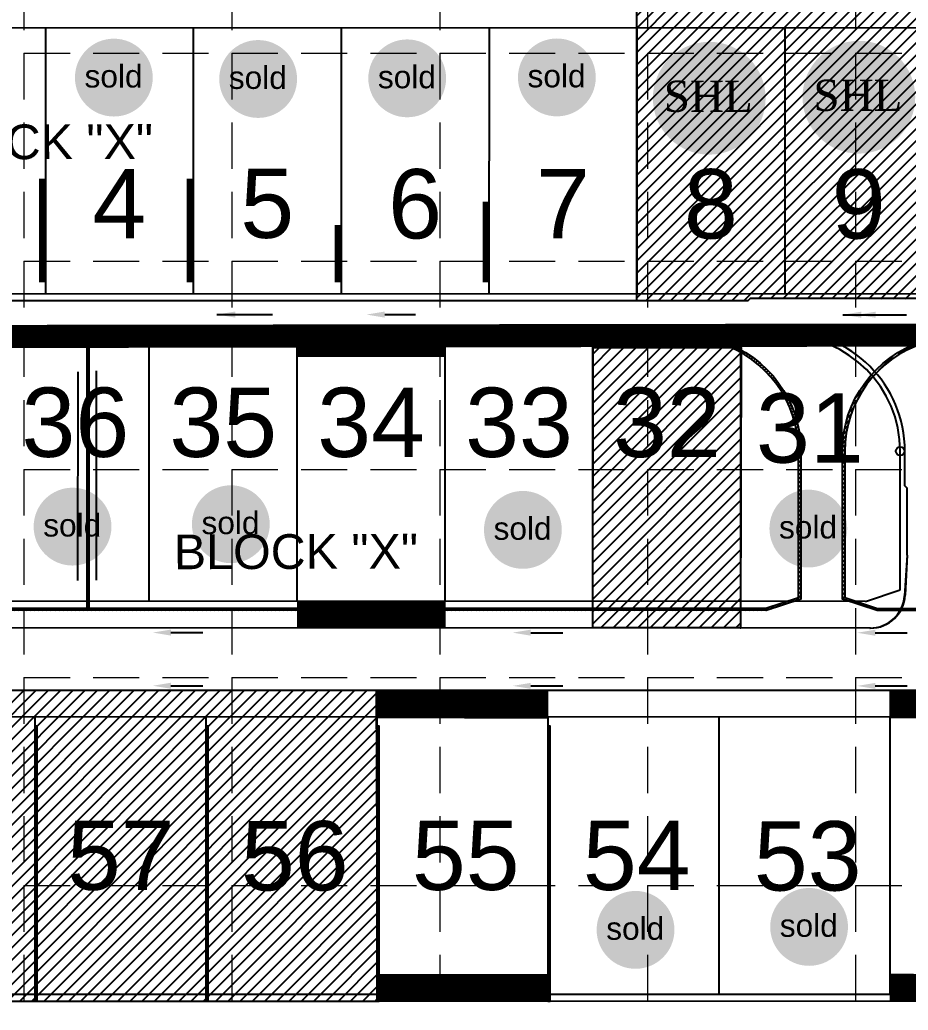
# Model space of a CAD drawing. Header units: inches. Extents: x 2468858 to 2474627, y 7110391 to 7114000.
# Drawn here: x 2472101.1 to 2472485.6, y 7112501.3 to 7112929.7 of the extents above; entities that cross this region are included whole.
import ezdxf
from ezdxf.enums import TextEntityAlignment as Align

# ---------------------------------------------------------------- set-up
doc = ezdxf.new("R2010")
doc.units = ezdxf.units.IN
doc.header["$MEASUREMENT"] = 0
doc.linetypes.add('HIDDEN', pattern=[0.375, 0.25, -0.125])
doc.linetypes.add('PHANTOM2', pattern=[3.15, 1.9, -0.25, 0.25, -0.25, 0.25, -0.25])
for name, color, linetype in [('APVMT', 11, 'Continuous'), ('AROW', 250, 'Continuous'), ('BASE', 7, 'Continuous'), ('BDY', 250, 'PHANTOM2'), ('BLOCKNO', 250, 'Continuous'), ('EROSION BLANKET', 84, 'Continuous'), ('ex-pvmt', 7, 'Continuous'), ('ex-row', 1, 'Continuous'), ('FLOW', 250, 'Continuous'), ('fut-apvmt', 157, 'Continuous'), ('fut-arow', 157, 'Continuous'), ('fut-lotno', 157, 'Continuous'), ('fut-lots', 157, 'Continuous'), ('fut-pvmt', 157, 'Continuous'), ('fut-srow', 157, 'Continuous'), ('FUTURE', 250, 'Continuous'), ('GRID', 254, 'HIDDEN'), ('LOT', 250, 'Continuous'), ('LOTNO', 250, 'Continuous'), ('PWall 2', 7, 'Continuous'), ('SODDED LOT', 2, 'Continuous'), ('SROW', 250, 'Continuous'), ('WALL', 21, 'HIDDEN')]:
    doc.layers.add(name, color=color, linetype=linetype)
doc.styles.add('DRHorton', font='dutcheb.ttf')
doc.styles.add('L60', font='simplex', dxfattribs={"width": 0.8, "height": 6})
doc.styles.add('ryland', font='ARIAL.TTF', dxfattribs={"height": 25})
doc.styles.get("Standard").update_dxf_attribs({"font": 'ARIAL.TTF'})
doc.dimstyles.new('Flow', dxfattribs={"dimscale": 100, "dimtxt": 0.18, "dimasz": 0.08, "dimexe": 0.18, "dimexo": 0.0625, "dimgap": 0.015, "dimtad": 1, "dimdec": 4, "dimzin": 0, "dimdsep": 46, "dimtxsty": 'L60', "dimcen": 0, "dimse1": 1, "dimse2": 1, "dimclrd": 7, "dimclrt": 7, "dimadec": 0, "dimazin": 0, "dimtfac": 1, "dimtdec": 4, "dimtofl": 0, "dimtmove": 0, "dimatfit": 3, "dimfxl": 0, "dimtolj": 1, "dimtzin": 0, "dimarcsym": 0})
pattern_1 = [(45, (0, 0), (-2.651650429449553, 2.651650429449553), [])]
pattern_2 = [(45, (0, 0), (-0.8838834764831843, 0.8838834764831844), [])]

# ---------------------------------------------------------------- blocks, each defined once
blk = doc.blocks.new('1D')
at = {"layer": 'FLOW'}
for p, q in [((7.374988476562976, 11.5), (21.23339298212704, 11.49999999999864)), ((7.374988476562976, -11.5), (21.23339298212704, -11.50000000000227))]:
    blk.add_line(p, q, dxfattribs=at)
for points in [[(7.374988476562976, 10.20000187255755), (7.374988476562976, 12.79999812744245), (-0.4250002880862667, 11.5)], [(7.374988476562976, -12.79999812744245), (7.374988476562976, -10.20000187255755), (-0.4250002880862667, -11.5)]]:
    blk.add_solid(points, dxfattribs=at)
blk = doc.blocks.new('Sold')
h = blk.add_hatch(color=7)
h.paths.add_polyline_path([(38.78496247210744, 18.77409050585028, 1), (0.5207856342430404, 18.77409050585028, 1)])
h.paths.add_polyline_path([(2.416219880599712, 10.89449421479345), (36.58703529336928, 10.89449421479345), (36.58703529336928, 27.85845966292506), (2.416219880599712, 27.85845966292506)], flags=24)
at = {"layer": 'BASE', "color": 7, "style": 'ryland'}
blk.add_text('sold', height=11.12714691139804, dxfattribs=at).set_placement((19.50162758698563, 13.90398517682713), align=Align.CENTER)

msp = doc.modelspace()

# ---------------------------------------------------------------- hatches: boundary and pattern name
h = msp.add_hatch(color=162)
h.paths.add_polyline_path([(2472423.915885011, 7112895.748877516, 1), (2472375.129059546, 7112895.748877516, 1)])
h.paths.add_polyline_path([(2472377.54573821, 7112885.702392246), (2472421.113527858, 7112885.702392246), (2472421.113527858, 7112907.331448191), (2472377.54573821, 7112907.331448191)], flags=24)
h = msp.add_hatch(color=162)
h.paths.add_polyline_path([(2472488.675197706, 7112896.190061065, 1), (2472439.888372241, 7112896.190061065, 1)])
h.paths.add_polyline_path([(2472442.305050905, 7112886.143575795), (2472485.872840553, 7112886.143575795), (2472485.872840553, 7112907.77263174), (2472442.305050905, 7112907.77263174)], flags=24)
at = {"layer": 'PWall 2'}
h = msp.add_hatch(dxfattribs=at)
h.set_pattern_fill('ANSI31', color=4, scale=10, style=0)
h.set_pattern_definition(pattern_2)
edge = h.paths.add_edge_path()
edge.add_line((2471898.159396358, 7112792.950878996), (2471893.186342787, 7112778.044376106))
edge.add_line((2471893.186342787, 7112778.044376106), (2471893.16256142, 7112684.682589621))
edge.add_line((2471893.16256142, 7112684.682589621), (2471902.574376663, 7112675.265978349))
edge.add_line((2471902.574376663, 7112675.265978349), (2472423.997868521, 7112675.133159951))
edge.add_line((2472423.997868521, 7112675.133159951), (2472438.161348211, 7112679.850311566))
edge.add_line((2472438.161348211, 7112679.850311566), (2472438.177451149, 7112743.067831029))
edge.add_arc((2472389.177452737, 7112743.08031244), 49.00000000174423, 359.985405465721, 432.3173224221038)
edge.add_line((2472404.060958999, 7112789.765226937), (2472404.364704025, 7112790.717980294))
edge.add_arc((2472389.177452737, 7112743.080312442), 50.00000000090768, -0.014594535999776781, 72.31732242213212, ccw=False)
edge.add_line((2472439.177451116, 7112743.067576307), (2472439.161164585, 7112679.129297647))
edge.add_line((2472439.161164585, 7112679.129297647), (2472424.159891453, 7112674.133118648))
edge.add_line((2472424.159891453, 7112674.133118648), (2471902.159908392, 7112674.266083892))
edge.add_line((2471902.159908392, 7112674.266083892), (2471892.162455943, 7112684.268630794))
edge.add_line((2471892.162455943, 7112684.268630794), (2471892.186384155, 7112778.206908483))
edge.add_line((2471892.186384155, 7112778.206908483), (2471897.210793641, 7112793.267348403))
edge.add_line((2471897.210793641, 7112793.267348403), (2471898.159396358, 7112792.950878996))
h = msp.add_hatch(dxfattribs=at)
h.set_pattern_fill('ANSI31', color=4, scale=10, style=0)
h.set_pattern_definition(pattern_2)
edge = h.paths.add_edge_path()
edge.add_arc((2472507.177448912, 7112743.050255163), 49.00000000171636, 107.6534885068534, 179.9854054635432)
edge.add_line((2472458.177450499, 7112743.062736575), (2472458.161347561, 7112679.845217112))
edge.add_line((2472458.161347561, 7112679.845217112), (2472472.322422282, 7112675.12085059))
edge.add_line((2472472.322422282, 7112675.12085059), (2473007.655233062, 7112674.984489168))
edge.add_arc((2473006.866469885, 7112948.98335363), 273.9999997694019, 270.1649374580791, 276.5483261259604)
edge.add_arc((2473075.892736628, 7112352.965429335), 326.0019165330911, 76.86912785355912, 96.6547165427408, ccw=False)
edge.add_line((2473149.95257176, 7112670.443602448), (2473162.294892505, 7112677.082194151))
edge.add_line((2473162.294892505, 7112677.082194151), (2473194.571569189, 7112768.879728828))
edge.add_line((2473194.571569189, 7112768.879728828), (2473194.788556803, 7112784.409119134))
edge.add_line((2473194.788556803, 7112784.409119134), (2473195.788459199, 7112784.395147791))
edge.add_line((2473195.788459199, 7112784.395147791), (2473195.569187256, 7112768.702272372))
edge.add_line((2473195.569187256, 7112768.702272372), (2473163.109774062, 7112676.385019966))
edge.add_line((2473163.109774062, 7112676.385019966), (2473150.093145028, 7112669.383736555))
edge.add_arc((2473075.892736629, 7112352.965429335), 325.0019165333204, 76.80254631002096, 96.65487994470413)
edge.add_arc((2473006.866469887, 7112948.98335363), 274.999999769135, 270.1646107383839, 276.54851988757173, ccw=False)
edge.add_line((2473007.656543626, 7112673.984488802), (2472472.159889904, 7112674.120891958))
edge.add_line((2472472.159889904, 7112674.120891958), (2472457.161164, 7112679.124712639))
edge.add_line((2472457.161164, 7112679.124712639), (2472457.177450532, 7112743.062991299))
edge.add_arc((2472507.177448912, 7112743.050255163), 50.00000000205603, 107.65348850650241, 179.9854054629333, ccw=False)
edge.add_line((2472492.014468384, 7112790.695653909), (2472492.317727995, 7112789.742745933))
h = msp.add_hatch(dxfattribs=at)
h.set_pattern_fill('ANSI31', color=4, scale=10, style=0)
h.set_pattern_definition([(45, (-36.42205367237329, 306.0092874504626), (-0.8838834764831843, 0.8838834764831844), [])])
h.paths.add_polyline_path([(2472107.61685359, 7112505.213743862), (2472108.616853558, 7112505.213489139), (2472108.647165557, 7112624.213485278), (2472107.64716559, 7112624.213740001)])
h = msp.add_hatch(dxfattribs=at)
h.set_pattern_fill('ANSI31', color=4, scale=10, style=0)
h.set_pattern_definition([(45, (37.57794392621145, 305.9904379704967), (-0.8838834764831843, 0.8838834764831844), [])])
h.paths.add_polyline_path([(2472181.616851189, 7112505.194894382), (2472182.616851156, 7112505.194639659), (2472182.647163155, 7112624.194635798), (2472181.647163188, 7112624.194890521)])
h = msp.add_hatch(dxfattribs=at)
h.set_pattern_fill('ANSI31', color=4, scale=10, style=0)
h.set_pattern_definition([(45, (111.5779415261932, 305.9715884942561), (-0.8838834764831843, 0.8838834764831844), [])])
h.paths.add_polyline_path([(2472255.616848789, 7112505.176044906), (2472256.616848756, 7112505.175790183), (2472256.647160755, 7112624.175786322), (2472255.647160788, 7112624.176041044)])
h = msp.add_hatch(dxfattribs=at)
h.set_pattern_fill('ANSI31', color=4, scale=10, style=0)
h.set_pattern_definition([(45, (185.5779391247779, 305.9527390124276), (-0.8838834764831843, 0.8838834764831844), [])])
h.paths.add_polyline_path([(2472329.616846387, 7112505.157195424), (2472330.616846355, 7112505.156940701), (2472330.647158354, 7112624.15693684), (2472329.647158387, 7112624.157191562)])
at = {"layer": 'SODDED LOT'}
h = msp.add_hatch(dxfattribs=at)
h.set_pattern_fill('ANSI31', color=256, scale=30, style=0)
h.set_pattern_definition(pattern_1)
h.paths.add_polyline_path([(2473645.389732527, 7113690.662114829), (2473644.980261281, 7113704.579298063), (2473380.054956657, 7113706.216613738), (2473375.550821241, 7113692.299430504), (2473381.692825544, 7113694.755404015), (2473634.334105463, 7113693.936746178)])
h.paths.add_polyline_path([(2473661.809035309, 7113026.940515365), (2473687.470569496, 7113025.60790142), (2473728.462364588, 7113019.277967558), (2473771.120504986, 7113012.614889023), (2473800.781245369, 7113000.621337084), (2473816.111506274, 7112991.959328819), (2473817.619227148, 7112992.300124087), (2473826.575664139, 7112958.986996626), (2473778.330737143, 7112869.434752566), (2473754.227276703, 7112818.273463425), (2473704.86338264, 7112707.307095521), (2473675.949419809, 7112628.519839324), (2473649.367239338, 7112551.597371821), (2473609.353558484, 7112401.128993845), (2473621.993643042, 7112397.241045596), (2473660.238003101, 7112541.41898547), (2473686.990365984, 7112623.568564006), (2473721.047678514, 7112713.975947259), (2473756.535975297, 7112795.800357839), (2473776.214982778, 7112842.137003127), (2473803.694870643, 7112892.799998729), (2473821.263967139, 7112931.75420674), (2473838.193511305, 7112953.920266058), (2473843.824646424, 7112970.357589094), (2473841.572192376, 7112984.993566972), (2473834.364358742, 7112995.80167317), (2473821.750641833, 7113003.45741653), (2473803.505805903, 7113011.563496179), (2473780.756061879, 7113020.119912117), (2473754.177165291, 7113027.775655476), (2473717.912745276, 7113032.729363472), (2473683.74981727, 7113037.761860267), (2473675.215761692, 7113037.54026622), (2473668.455002985, 7113034.659614121), (2473663.024249125, 7113029.009084909)])
h.paths.add_polyline_path([(2473971.464658855, 7113199.839788438), (2473953.302563901, 7113211.943771617), (2473941.194500598, 7113192.085680273), (2473861.097211496, 7113065.572481684), (2473810.525347476, 7113087.499865325), (2473761.172093838, 7113101.509023178), (2473720.95832148, 7113106.990869088), (2473697.201214122, 7113110.438458554), (2473674.116111585, 7113113.73521317), (2473679.512626134, 7113105.343470139), (2473686.707984233, 7113099.948777562), (2473703.497142397, 7113097.551135438), (2473742.471973274, 7113092.15644286), (2473787.442933217, 7113083.165282688), (2473826.417764094, 7113069.978255408), (2473851.001878775, 7113058.589461925), (2473862.394522389, 7113053.194769348), (2473874.386780521, 7113053.494473512), (2473885.779424136, 7113058.289757762), (2473895.972838718, 7113069.678551245), (2473937.945742176, 7113137.711634419), (2473969.870961414, 7113198.612899031)])
h.paths.add_polyline_path([(2474189.416848989, 7113705.551672944), (2474212.712554675, 7113695.293942509), (2474173.054402458, 7113585.508445853), (2474125.455321901, 7113471.585122614), (2474078.43520281, 7113374.029138847), (2473995.236334419, 7113231.37643518), (2473980.717756049, 7113211.838787461), (2473961.731921558, 7113224.119598124), (2474019.247830035, 7113316.225651658), (2474060.011540129, 7113393.259801997), (2474123.11153083, 7113524.999362424), (2474155.499133685, 7113608.173918095)])
h.paths.add_polyline_path([(2472149.873040067, 7113580.614364911), (2472139.148570076, 7113587.251089433), (2472148.340979824, 7113599.503492412), (2472129.956160329, 7113617.371573845), (2472301.037052448, 7113620.945195421), (2472421.049006891, 7113670.46532596), (2472435.85899769, 7113657.702404355), (2472418.495562422, 7113656.681375915), (2472386.322136353, 7113644.428972937), (2472349.55251346, 7113630.645014077), (2472301.037052448, 7113613.797961084), (2472253.542959565, 7113608.182273815), (2472206.048850584, 7113607.671755188), (2472182.046466134, 7113606.650726748), (2472168.768551675, 7113602.566586546), (2472156.001313231, 7113590.314183568)])
h.paths.add_polyline_path([(2472770.944190936, 7113693.310005479), (2472783.830598921, 7113696.401701207), (2473029.187968581, 7113695.371135965), (2473046.198032273, 7113689.703022722), (2473045.682575309, 7113705.676788392), (2472771.459647899, 7113707.222640663)])
h.paths.add_polyline_path([(2472613.25566626, 7113048.108286493), (2472742.648741046, 7113047.886798215), (2472742.87030657, 7112984.098059427), (2472740.21153638, 7112975.017022381), (2472732.235258004, 7112966.821947263), (2472722.708037058, 7112964.607055664), (2472628.32199311, 7112964.828543942), (2472620.345698637, 7112967.707900377), (2472615.692870926, 7112974.131069267), (2472614.141928356, 7112982.326153199), (2472613.25566626, 7112995.17249098)])
h.paths.add_polyline_path([(2471336.502572813, 7111475.409809669), (2471335.525215156, 7111275.421962208), (2470491.65566758, 7111254.319009608), (2470479.591502068, 7111328.940815985), (2470466.019325927, 7111461.601797266), (2470553.434748502, 7111470.895737706), (2470638.396353825, 7111473.121047513)])
h.paths.add_polyline_path([(2473446.669957869, 7112356.475347456), (2473471.901222884, 7112308.470748853), (2473532.944617408, 7112257.211597308), (2473501.202056119, 7112186.425154553), (2473329.466624929, 7112103.434151486), (2473116.221671941, 7112035.902252859), (2473103.199095489, 7112106.688704428), (2473072.634820429, 7112126.647161367), (2472815.113577552, 7111934.940749092), (2472802.328841163, 7111780.662735707), (2472622.312020224, 7111675.221525958), (2472617.639440922, 7111803.674150622), (2472501.02186258, 7111721.103260465), (2472320.823848562, 7111594.383918859), (2472182.918964897, 7111519.021362038), (2472068.917578947, 7111484.097246471), (2471932.851412254, 7111463.87801703), (2471923.657763002, 7111337.048341138), (2471693.816274129, 7111327.857780699), (2471696.080720789, 7111477.568776118), (2471836.918788149, 7111477.568776118), (2471858.778358393, 7111468.515732496), (2471876.578292554, 7111467.891380405), (2471898.125588052, 7111477.880952163), (2471906.24486022, 7111490.367923471), (2471909.367655969, 7111504.103581333), (2471908.118540889, 7111517.839248009), (2471903.746613962, 7111528.765339089), (2471899.686993976, 7111538.754910847), (2471899.784287061, 7111997.707666175), (2471902.817580898, 7112006.804471558), (2471908.608402881, 7112013.144673789), (2471915.226505843, 7112016.452595808), (2471926.256650618, 7112016.452595808), (2472502.649622258, 7112016.183062139), (2472510.043268945, 7112014.973606925), (2472516.227046173, 7112010.270138641), (2472519.856654546, 7112006.238600693), (2472597.233053336, 7111900.261805157), (2472601.632957659, 7111894.002533538), (2472601.971406885, 7111890.788304878), (2472601.971406885, 7111885.882386665), (2472602.140639546, 7111880.638123489), (2472603.494452546, 7111873.533002687), (2472605.525163997, 7111864.059502408), (2472610.940432095, 7111855.262674425), (2472618.724860869, 7111847.650040586), (2472625.66315853, 7111842.744122374), (2472634.124501853, 7111839.529902527), (2472648.17031374, 7111837.161523051), (2472661.031561385, 7111839.360725639), (2472670.846717708, 7111843.928307705), (2472681.248111553, 7111852.179554768), (2472689.31751377, 7111863.682023061), (2472693.243782347, 7111876.126810323), (2472698.537852622, 7111882.815669956), (2472979.470702941, 7112088.657853922), (2473047.701133173, 7112135.28063855), (2473102.112741889, 7112161.182180669), (2473168.61581742, 7112185.356962128), (2473235.478462052, 7112199.354265083), (2473286.974207946, 7112219.373627111), (2473338.946776884, 7112250.355984651), (2473378.045397276, 7112286.581494795), (2473406.654136052, 7112322.330358708), (2473434.970834597, 7112369.644376445)])
h.paths.add_polyline_path([(2469394.724905486, 7112321.676320895), (2469408.624455795, 7112317.353478573), (2469404.609023354, 7112306.546368362), (2469398.27700456, 7112300.525261207), (2469390.555033954, 7112297.128740351), (2469383.91413698, 7112297.746287995), (2469371.404554579, 7112301.14280885), (2469261.633598829, 7112337.75058437), (2469252.632829416, 7112344.02173733), (2469246.905061208, 7112352.883145862), (2469243.904799371, 7112361.062910974), (2469244.313932571, 7112369.379003008), (2469247.041438941, 7112379.876369851), (2469254.132952285, 7112392.282348847), (2469258.633353089, 7112404.824654765), (2469259.860720493, 7112413.958725954), (2469268.320051632, 7112441.055400455), (2469285.096009874, 7112497.600902268), (2469297.506818222, 7112549.941326289), (2469306.039247956, 7112604.220294979), (2469344.047345504, 7112603.832582519), (2469331.636537156, 7112539.473248536), (2469306.039247956, 7112437.894047284), (2469285.483846126, 7112378.574895947), (2469297.11898197, 7112353.373947457)])
h.paths.add_polyline_path([(2469215.249860867, 7111699.106633643), (2469133.159785945, 7111698.798917507), (2469133.122198361, 7111837.419818805), (2469136.778737795, 7111854.071763973), (2469131.497062569, 7111869.09912977), (2469132.541562757, 7111935.145816794), (2469148.787656804, 7112051.428643761), (2469175.431265205, 7112146.923470601), (2469214.079204837, 7112259.785767239), (2469218.218491184, 7112266.725430682), (2469223.725257278, 7112271.91577831), (2469228.760029568, 7112275.218729204), (2469234.8961422, 7112277.106125937), (2469242.605637269, 7112277.420690591), (2469249.213759802, 7112276.005145244), (2469256.451228871, 7112274.117739696), (2469362.495975355, 7112239.200851651), (2469368.946761254, 7112235.111484717), (2469372.093493935, 7112231.493969169), (2469374.61088008, 7112225.045354115), (2469375.554899885, 7112217.023898166), (2469372.565503838, 7112206.800489645), (2469260.699317991, 7112244.705763931), (2469237.570864979, 7112231.808533822), (2469223.882593913, 7112159.458214063), (2469213.797885519, 7112077.451070585), (2469211.78526762, 7111997.375764284), (2469212.590317999, 7111919.312397252)])
edge = h.paths.add_edge_path()
edge.add_line((2469946.693352725, 7111538.54450183), (2469944.938068919, 7111523.504258705))
edge.add_line((2469944.938068919, 7111523.504258705), (2469929.501468153, 7111368.536078713))
edge.add_line((2469929.501468153, 7111368.536078713), (2469627.824585896, 7111363.407253159))
edge.add_line((2469627.824585896, 7111363.407253159), (2469640.137924086, 7111528.555502986))
edge.add_line((2469640.137924086, 7111528.555502986), (2469611.098240044, 7111528.957837955))
edge.add_line((2469611.098240044, 7111528.957837955), (2469563.639690367, 7111542.057650204))
edge.add_line((2469563.639690367, 7111542.057650204), (2469395.722320586, 7111608.84997947))
edge.add_line((2469395.722320586, 7111608.84997947), (2469312.312575388, 7111524.841385443))
edge.add_line((2469312.312575388, 7111524.841385443), (2469259.937199554, 7111580.219713042))
edge.add_line((2469259.937199554, 7111580.219713042), (2469329.015193574, 7111646.449177034))
edge.add_line((2469329.015193574, 7111646.449177034), (2469327.644462137, 7111656.688979689))
edge.add_line((2469327.644462137, 7111656.688979689), (2469327.34236099, 7111668.014065214))
edge.add_line((2469327.34236099, 7111668.014065214), (2469328.701824201, 7111676.31913087))
edge.add_line((2469328.701824201, 7111676.31913087), (2469331.571809244, 7111684.926192343))
edge.add_line((2469331.571809244, 7111684.926192343), (2469335.650214973, 7111692.023248289))
edge.add_line((2469335.650214973, 7111692.023248289), (2469336.858635659, 7111699.724304683))
edge.add_line((2469336.858635659, 7111699.724304683), (2469350.604390777, 7111699.875306998))
edge.add_line((2469350.604390777, 7111699.875306998), (2469349.093868944, 7111695.194270473))
edge.add_line((2469349.093868944, 7111695.194270473), (2469344.260202298, 7111688.248216842))
edge.add_line((2469344.260202298, 7111688.248216842), (2469339.879679325, 7111679.792157685))
edge.add_arc((2469382.622613292, 7111662.984783349), 45.92870819232868, 158.5342579015488, 290.6103541808063)
edge.add_arc((2469402.887360178, 7111601.899039513), 18.5547117138763, 61.36080111762749, 102.75749779923768, ccw=False)
edge.add_line((2469411.780492812, 7111618.183680091), (2469554.002781286, 7111560.868790985))
edge.add_line((2469554.002781286, 7111560.868790985), (2469580.433838745, 7111552.504944425))
edge.add_line((2469580.433838745, 7111552.504944425), (2469597.927792269, 7111547.752760883))
edge.add_line((2469597.927792269, 7111547.752760883), (2469618.844453434, 7111543.76092142))
edge.add_line((2469618.844453434, 7111543.76092142), (2469652.775771097, 7111539.882862535))
edge.add_line((2469652.775771097, 7111539.882862535), (2469702.998577661, 7111539.882862535))
edge.add_line((2469702.998577661, 7111539.882862535), (2469903.741159914, 7111540.586038681))
edge.add_line((2469903.741159914, 7111540.586038681), (2469929.647166319, 7111539.769460959))
edge.add_line((2469929.647166319, 7111539.769460959), (2469946.693352725, 7111538.54450183))
at = {"layer": 'SODDED LOT', "linetype": 'Continuous', "ltscale": 300}
h = msp.add_hatch(dxfattribs=at)
h.set_pattern_fill('ANSI31', color=256, scale=30, style=0)
h.set_pattern_definition(pattern_1)
h.paths.add_polyline_path([(2473499.250884448, 7113199.920769706), (2473457.182810623, 7113199.920769706), (2473369.804848279, 7113199.895742773), (2473369.80642898, 7113163.472679074), (2473369.638394347, 7113150.651434059), (2473369.190281332, 7113137.494265215), (2473383.305531386, 7113137.214328689), (2473498.586990355, 7113130.68038028), (2473498.819508258, 7113138.969907672), (2473499.245785915, 7113153.186059828), (2473499.298351946, 7113199.868729575)])
h.paths.add_polyline_path([(2472496.752873851, 7112937.5881522), (2472496.342294716, 7112808.985320765), (2472417.216827295, 7112809.159385161), (2472416.220738202, 7112808.080767415), (2472368.18536607, 7112808.10205848), (2472368.129514662, 7112937.636625509)])
h.paths.add_polyline_path([(2473204.750021788, 7112780.682216627), (2473205.328728537, 7112780.103765662), (2473207.478217388, 7112775.80668928), (2473208.056924137, 7112771.261710172), (2473206.899510639, 7112766.303554218), (2473199.012203961, 7112743.845257646), (2473182.985871841, 7112698.170570697), (2473174.992704738, 7112675.135200867), (2473173.617061628, 7112671.560144345), (2473171.085895661, 7112666.005044037), (2473167.729340729, 7112662.099971764), (2473163.712487022, 7112659.734930732), (2473158.925274413, 7112657.479894949), (2473154.908420706, 7112656.874878753), (2473147.204847182, 7112658.029904296), (2473130.036908567, 7112661.60496927), (2473111.968745679, 7112664.297101595), (2473092.755489457, 7112665.919144431), (2473081.142704811, 7112666.294793555), (2473081.142704811, 7112680.419281712), (2473081.207978433, 7112794.916642416), (2473152.46662629, 7112795.049485483), (2473194.525215914, 7112785.045887812), (2473200.839865346, 7112783.274934296), (2473204.746767405, 7112780.822852612)])
h.paths.add_polyline_path([(2472761.261638986, 7112788.675131323), (2472761.267016466, 7112666.570554698), (2472633.089011817, 7112666.557732726), (2472633.189572245, 7112788.465795938), (2472761.260523198, 7112788.695129204)])
edge = h.paths.add_edge_path()
edge.add_line((2472938.466409251, 7112551.460824391), (2472913.506672344, 7112547.829062128))
edge.add_line((2472913.506672344, 7112547.829062128), (2472806.366268931, 7112532.294038731))
edge.add_line((2472806.366268931, 7112532.294038731), (2472804.621470331, 7112545.521715743))
edge.add_line((2472804.621470331, 7112545.521715743), (2472803.872543864, 7112551.131518625))
edge.add_line((2472803.872543864, 7112551.131518625), (2472802.050104988, 7112577.566249307))
edge.add_line((2472802.050104988, 7112577.566249307), (2472801.032939892, 7112578.540609293))
edge.add_line((2472801.032939892, 7112578.540609293), (2472800.547819895, 7112598.669854256))
edge.add_line((2472800.547819895, 7112598.669854256), (2472801.025206859, 7112617.280037863))
edge.add_line((2472801.025206859, 7112617.280037863), (2472801.598086713, 7112625.010419092))
edge.add_arc((2472817.342486338, 7112623.843639719), 15.78757402729651, 87.19165958542669, 175.7616958682836, ccw=False)
edge.add_line((2472818.116001104, 7112639.61225312), (2472859.17210135, 7112639.325943643))
edge.add_line((2472859.17210135, 7112639.325943643), (2472915.187065159, 7112639.45430705))
edge.add_arc((2472915.232669104, 7112619.553749297), 19.90061000543274, 0.49829362806252675, 90.13129828110442, ccw=False)
edge.add_line((2472935.132526519, 7112619.726820023), (2472935.128326815, 7112607.80241151))
edge.add_line((2472935.128326815, 7112607.80241151), (2472935.199210372, 7112599.582707657))
edge.add_line((2472935.199210372, 7112599.582707657), (2472935.233381392, 7112592.458416054))
edge.add_line((2472935.233381392, 7112592.458416054), (2472935.35604063, 7112589.791691012))
edge.add_line((2472935.35604063, 7112589.791691012), (2472935.708877714, 7112578.971155388))
edge.add_line((2472935.708877714, 7112578.971155388), (2472935.920412597, 7112574.701202083))
edge.add_line((2472935.920412597, 7112574.701202083), (2472937.065707393, 7112562.271994988))
edge.add_line((2472937.065707393, 7112562.271994988), (2472938.483719468, 7112551.418817008))
edge.add_line((2472938.483719468, 7112551.418817008), (2472938.466409251, 7112551.460824391))
edge = h.paths.add_edge_path()
edge.add_line((2471965.290372266, 7112666.771801337), (2471945.841793173, 7112666.771801337))
edge.add_line((2471945.841793173, 7112666.771801337), (2471905.019357613, 7112666.694362374))
edge.add_line((2471905.019357613, 7112666.694362374), (2471897.751050041, 7112666.758649729))
edge.add_arc((2471897.931389513, 7112687.147772066), 20.38991986258097, 177.7513421682232, 269.4932385508123, ccw=False)
edge.add_line((2471877.557170793, 7112687.947799292), (2471877.663945544, 7112711.496715721))
edge.add_line((2471877.663945544, 7112711.496715721), (2471877.727421505, 7112779.916811677))
edge.add_arc((2471893.317249539, 7112779.765574075), 15.5905615974897, 97.98937836270551, 179.4441885804615, ccw=False)
edge.add_line((2471891.150324863, 7112795.204811375), (2471965.406631217, 7112795.30773369))
edge.add_line((2471965.406631217, 7112795.30773369), (2471965.148512169, 7112781.891699628))
edge.add_line((2471965.148512169, 7112781.891699628), (2471965.336878946, 7112666.734324328))
edge.add_line((2471965.336878946, 7112666.734324328), (2471965.290372266, 7112666.771801337))
h.paths.add_polyline_path([(2471738.973153136, 7112489.180897773), (2471738.907910509, 7112362.111335826), (2471849.679306307, 7112338.95049324), (2471850.881010405, 7112344.249737312), (2471852.259427489, 7112347.676584686), (2471854.344727514, 7112352.375249961), (2471858.621342957, 7112358.663687613), (2471863.528161883, 7112363.849038429), (2471867.323919021, 7112368.057400626), (2471869.112713777, 7112372.113124729), (2471869.602529385, 7112376.403938038), (2471868.901054919, 7112381.049075596), (2471865.349903391, 7112390.821387546), (2471846.062571218, 7112438.24578766), (2471845.043763434, 7112441.106836997), (2471843.830916949, 7112445.422668788), (2471843.73388985, 7112450.708347096), (2471844.672670811, 7112455.185252268), (2471852.535523128, 7112477.256751278), (2471854.390381855, 7112482.342095784), (2471857.040177824, 7112487.586366815), (2471854.766573011, 7112488.989278179), (2471738.9944306, 7112489.187270725)])
h.paths.add_polyline_path([(2472036.20761987, 7112493.126650435), (2472036.177942998, 7112488.528566218), (2472036.170024, 7112358.635685508), (2471963.208280133, 7112358.716251781), (2471962.064968961, 7112493.205069852), (2472036.254374503, 7112493.204182372)])
h.paths.add_polyline_path([(2472258.222467441, 7112493.119559048), (2472258.222467441, 7112487.976705843), (2472259.242871422, 7112358.603854561), (2472333.101972606, 7112358.583949654), (2472332.220096853, 7112493.109898195), (2472258.222405453, 7112493.119068821)])
h.paths.add_polyline_path([(2472440.06873145, 7112320.105355661), (2472440.007951977, 7112331.649449443), (2472366.161248442, 7112331.563871021), (2472366.004418185, 7112197.033578056), (2472440.078882025, 7112197.064775088), (2472440.043254282, 7112203.012192238), (2472440.113053045, 7112320.02093519)])
h.paths.add_polyline_path([(2472303.287812336, 7113176.063170855), (2472269.95566425, 7113176.063170855), (2472173.809464796, 7113176.043333566), (2472173.842427044, 7113112.039582842), (2472193.898769876, 7113112.039582842), (2472303.222740177, 7113112.102247377), (2472303.272873169, 7113175.98742233)])
h.paths.add_polyline_path([(2472005.287852777, 7113112.169247885), (2471995.422981642, 7113112.169247885), (2471872.78353361, 7113112.166931986), (2471872.841136185, 7113048.017009092), (2471896.4889384, 7113048.196533603), (2472005.209918058, 7113048.148043389), (2472005.347315, 7113112.227770847)])
edge = h.paths.add_edge_path()
edge.add_line((2472807.607475037, 7112126.621030497), (2472816.958866554, 7112133.329068659))
edge.add_line((2472816.958866554, 7112133.329068659), (2472856.163315963, 7112079.662134737))
edge.add_line((2472856.163315963, 7112079.662134737), (2472864.149757341, 7112068.758716941))
edge.add_arc((2472848.686809846, 7112055.909191599), 20.10505027937197, -53.27134564890298, 39.72617804194982, ccw=False)
edge.add_line((2472860.710153659, 7112039.795462972), (2472849.328910602, 7112031.379626055))
edge.add_line((2472849.328910602, 7112031.379626055), (2472763.808921896, 7111968.934907094))
edge.add_line((2472763.808921896, 7111968.934907094), (2472748.845223249, 7111988.432486106))
edge.add_line((2472748.845223249, 7111988.432486106), (2472705.952612796, 7112047.15078673))
edge.add_line((2472705.952612796, 7112047.15078673), (2472698.750772119, 7112048.295441437))
edge.add_line((2472698.750772119, 7112048.295441437), (2472694.755412836, 7112049.389230864))
edge.add_line((2472694.755412836, 7112049.389230864), (2472696.765815564, 7112052.543402144))
edge.add_line((2472696.765815564, 7112052.543402144), (2472698.114571274, 7112057.325532793))
edge.add_line((2472698.114571274, 7112057.325532793), (2472698.459923279, 7112059.120363746))
edge.add_line((2472698.459923279, 7112059.120363746), (2472698.535285486, 7112063.112949991))
edge.add_line((2472698.535285486, 7112063.112949991), (2472698.535285486, 7112064.594475173))
edge.add_line((2472698.535285486, 7112064.594475173), (2472697.765453484, 7112067.830125562))
edge.add_line((2472697.765453484, 7112067.830125562), (2472701.836996319, 7112067.967820186))
edge.add_line((2472701.836996319, 7112067.967820186), (2472722.980256518, 7112064.725593993))
edge.add_line((2472722.980256518, 7112064.725593993), (2472807.654245168, 7112126.587618991))
edge.add_line((2472807.654245168, 7112126.587618991), (2472807.607475037, 7112126.621030497))
h = msp.add_hatch(dxfattribs=at)
h.set_pattern_fill('ANSI31', color=256, scale=30, style=0)
h.set_pattern_definition(pattern_1)
h.paths.add_polyline_path([(2472413.216516607, 7112666.674549324), (2472349.110560213, 7112666.779099026), (2472349.244075855, 7112787.940340365), (2472413.264529133, 7112788.006032043), (2472413.093740869, 7112666.557824442)])
h = msp.add_hatch(dxfattribs=at)
h.set_pattern_fill('ANSI31', color=256, scale=30, style=0)
h.set_pattern_definition(pattern_1)
h.paths.add_polyline_path([(2472256.005295604, 7112505.134853718), (2472034.267855033, 7112505.106652745), (2472033.573981888, 7112639.7249056), (2472255.400016765, 7112639.664220726), (2472256.015540125, 7112505.035401304)])

# ---------------------------------------------------------------- linework, layer by layer
at = {"layer": 'APVMT', "color": 7}
for p, q in [((2472416.194094369, 7112808.073408649), (2471912.194110719, 7112808.201788885)), ((2472416.194094369, 7112808.073408649), (2472417.194349059, 7112809.073153892)), ((2472565.194344257, 7112809.035454934), (2472417.194349059, 7112809.073153892)), ((2472566.19103283, 7112796.035200634), (2471912.191054048, 7112796.201789276))]:
    msp.add_line(p, q, dxfattribs=at)
at = {"layer": 'AROW'}
msp.add_line((2472637.642585874, 7112811.01700079), (2471897.200326984, 7112811.205608238), dxfattribs=at)
at = {"layer": 'BDY', "linetype": 'Continuous', "ltscale": 40, "const_width": 10}
msp.add_lwpolyline([(2471833.764441303, 7112792.331851799), (2473152.867779867, 7112794.274882557), (2473199.900828426, 7112782.233897823), (2473152.101054614, 7112652.83520489), (2473320.333619936, 7112550.25989252), (2473446.146238517, 7112504.466404289), (2473431.289355661, 7112430.857261817), (2473606.804344498, 7112383.678398734)], dxfattribs=at)
at = {"layer": 'EROSION BLANKET', "ltscale": 300, "const_width": 12}
for points in [[(2472220.880595666, 7112789.80412807), (2472285.354423975, 7112789.877528349)], [(2472285.427017808, 7112672.632095909), (2472221.067969354, 7112672.487096538)], [(2472329.855953757, 7112633.369263382), (2472255.350161414, 7112633.585357803)], [(2472551.82357934, 7112633.313741861), (2472477.501980007, 7112633.557941028)], [(2472331.094371979, 7112510.933922846), (2472256.07211287, 7112510.971439622)], [(2472551.769421976, 7112510.904643736), (2472477.654914666, 7112511.059340194)]]:
    msp.add_lwpolyline(points, dxfattribs=at)
at = {"layer": 'ex-pvmt'}
for p, q in [((2472416.194077552, 7112808.135152071), (2471912.194093903, 7112808.263532307)), ((2472416.194077552, 7112808.135152071), (2472417.194332242, 7112809.134897314)), ((2472565.194327441, 7112809.097198355), (2472417.194332242, 7112809.134897314)), ((2473139.312076521, 7112795.950957111), (2471912.141138542, 7112796.260218885))]:
    msp.add_line(p, q, dxfattribs=at)
at = {"layer": 'ex-row', "color": 7}
msp.add_line((2473140.509541511, 7112925.950656306), (2471897.234486533, 7112926.267346687), dxfattribs=at)
at = {"layer": 'FLOW', "color": 7}
for p, q in [((2472259.09438513, 7112802.175203634), (2472272.414133649, 7112802.171810794)), ((2472471.549838775, 7112802.12108641), (2472484.869587294, 7112802.11769357))]:
    msp.add_line(p, q, dxfattribs=at)
at = {"layer": 'FLOW'}
for p, q in [((2472259.09438513, 7112802.175203634), (2472272.414133649, 7112802.171810794)), ((2472471.549838775, 7112802.12108641), (2472484.869587294, 7112802.11769357))]:
    msp.add_line(p, q, dxfattribs=at)
at = {"layer": 'FLOW', "color": 7}
for points in [[(2472259.094049745, 7112800.858537011), (2472259.094720515, 7112803.491870259), (2472251.194385387, 7112802.177215944)], [(2472471.54950339, 7112800.804419787), (2472471.55017416, 7112803.437753035), (2472463.649839032, 7112802.12309872)]]:
    msp.add_solid(points, dxfattribs=at)
at = {"layer": 'FLOW'}
for points in [[(2472259.094049745, 7112800.858537011), (2472259.094720515, 7112803.491870259), (2472251.194385387, 7112802.177215944)], [(2472471.54950339, 7112800.804419787), (2472471.55017416, 7112803.437753035), (2472463.649839032, 7112802.12309872)]]:
    msp.add_solid(points, dxfattribs=at)
at = {"layer": 'fut-apvmt'}
for p, q in [((2472418.249014751, 7112795.074356596), (2472417.190964486, 7112796.132940277)), ((2472432.190696926, 7112795.06935768), (2472418.249014751, 7112795.074356596)), ((2472484.173628815, 7112728.05611429), (2472484.177449655, 7112743.056113785)), ((2472485.173374059, 7112727.055859596), (2472484.173628815, 7112728.05611429)), ((2472485.165987101, 7112698.05586052), (2472485.173374059, 7112727.055859596)), ((2472485.165987101, 7112698.055860521), (2472484.299140189, 7112680.807016514)), ((2472721.035501098, 7112504.995772942), (2471932.32749407, 7112505.196674773))]:
    msp.add_line(p, q, dxfattribs=at)
msp.add_arc((2472432.177451342, 7112743.069359367), 52, 359.9854054864092, 89.98540545972877, dxfattribs=at)
at = {"layer": 'fut-arow'}
for p, q in [((2472482.162166358, 7112683.056625176), (2472482.17744972, 7112743.056623231)), ((2472737.036264745, 7112507.991697282), (2471879.617609432, 7112508.210101276))]:
    msp.add_line(p, q, dxfattribs=at)
msp.add_arc((2472432.177451342, 7112743.069359367), 50, 359.9854054864092, 89.98540545972877, dxfattribs=at)
at = {"layer": 'fut-lots', "color": 7}
for p, q in [((2472157.160903289, 7112678.139410214), (2472157.190196398, 7112793.139406483)), ((2472221.160901213, 7112678.123107961), (2472221.190194322, 7112793.123104231)), ((2472285.160899135, 7112678.10680571), (2472285.190192245, 7112793.106801978)), ((2472349.160897059, 7112678.090503458), (2472349.190190169, 7112793.090499726)), ((2472413.160894983, 7112678.074201205), (2472413.190188093, 7112793.074197475)), ((2472107.64816876, 7112628.152020608), (2472107.617602037, 7112508.152024502)), ((2472181.648166359, 7112628.133171128), (2472181.617599636, 7112508.133175022)), ((2472255.648163958, 7112628.11432165), (2472255.617597235, 7112508.114325543)), ((2472329.648161558, 7112628.09547217), (2472329.617594835, 7112508.095476063)), ((2472403.648159157, 7112628.076622692), (2472403.617592434, 7112508.076626586)), ((2472477.648156757, 7112628.057773212), (2472477.617590033, 7112508.057777104))]:
    msp.add_line(p, q, dxfattribs=at)
at = {"layer": 'fut-pvmt'}
for p, q in [((2472469.314225555, 7112666.559897305), (2471897.657982396, 7112666.705511128)), ((2472772.807338197, 7112639.482589843), (2471921.173825526, 7112639.699520229))]:
    msp.add_line(p, q, dxfattribs=at)
msp.add_arc((2472469.318046395, 7112681.559896817), 15, 269.9854054597287, 357.1230002559872, dxfattribs=at)
at = {"layer": 'fut-srow', "color": 7}
for p, q in [((2472467.160893232, 7112678.06044618), (2472482.162166358, 7112683.056625176)), ((2472467.160893232, 7112678.06044618), (2471902.160911561, 7112678.204364501)), ((2472770.648147255, 7112627.983139462), (2471914.897347189, 7112628.20111862))]:
    msp.add_line(p, q, dxfattribs=at)
at = {"layer": 'FUTURE', "color": 7}
for p, q in [((2472417.190782941, 7112795.073154348), (2472416.191037696, 7112796.073409037)), ((2472432.190782455, 7112795.069333506), (2472417.190782941, 7112795.073154348)), ((2472482.162251891, 7112683.056601006), (2472482.177535252, 7112743.056599059)), ((2472484.173722848, 7112728.089460553), (2472484.177535189, 7112743.056089613)), ((2472484.173722848, 7112728.089460553), (2472485.173468092, 7112727.089205862)), ((2472485.166072635, 7112698.055836351), (2472485.173468092, 7112727.089205862)), ((2472485.166072635, 7112698.055836351), (2472483.995096579, 7112680.558348901)), ((2472467.160978765, 7112678.06042201), (2472482.162251891, 7112683.056601006)), ((2472467.160978765, 7112678.06042201), (2471902.166450325, 7112678.204338943)), ((2472469.024753015, 7112666.55994689), (2471897.663521057, 7112666.705485567)), ((2472741.934623123, 7112504.990425312), (2471932.744072407, 7112505.196544514))]:
    msp.add_line(p, q, dxfattribs=at)
for centre in [(2472432.190273009, 7112793.069333573), (2472482.177535252, 7112743.056599059)]:
    msp.add_circle(centre, 1.85, dxfattribs=at)
for centre, radius, start, end in [((2472432.177536875, 7112743.069335195), 52, 359.9854054864114, 89.98540543306363), ((2472432.177536875, 7112743.069335195), 50, 359.9854054864114, 89.98540543306363), ((2472469.028573855, 7112681.559946404), 15, 269.9854054330636, 356.1713306299716)]:
    msp.add_arc(centre, radius, start, end, dxfattribs=at)
at = {"layer": 'GRID', "color": 252, "linetype": 'HIDDEN', "lineweight": 0, "ltscale": 80}
for p, q in [((2472102.867820268, 7113905.225988539), (2472102.867820268, 7110754.828490639)), ((2472192.867820268, 7113905.225988539), (2472192.867820268, 7110754.828490639)), ((2472282.867820269, 7113905.225988539), (2472282.867820269, 7110754.828490639)), ((2472372.86782027, 7113905.225988539), (2472372.86782027, 7110754.828490639)), ((2472462.867820271, 7113905.225988539), (2472462.867820271, 7110754.828490639)), ((2468952.867820237, 7112915.225988529), (2474532.867820291, 7112915.225988529)), ((2468952.867820237, 7112825.225988528), (2474532.867820291, 7112825.225988528)), ((2468952.867820237, 7112735.225988527), (2474532.867820291, 7112735.225988527)), ((2468952.867820237, 7112645.225988527), (2474532.867820291, 7112645.225988527)), ((2468952.867820237, 7112555.225988526), (2474532.867820291, 7112555.225988526))]:
    msp.add_line(p, q, dxfattribs=at)
at = {"layer": 'LOT'}
for p, q in [((2472112.229612877, 7112926.150839129), (2472112.200319767, 7112811.150842861)), ((2472176.2296108, 7112926.134536876), (2472176.200317692, 7112811.134540609)), ((2472240.229608723, 7112926.118234624), (2472240.200315615, 7112811.118238357)), ((2472304.229606648, 7112926.101932372), (2472304.200313538, 7112811.101936105)), ((2472368.229604572, 7112926.08563012), (2472368.200311462, 7112811.085633853)), ((2472432.229602495, 7112926.069327868), (2472432.200309386, 7112811.0693316))]:
    msp.add_line(p, q, dxfattribs=at)
at = {"layer": 'PWall 2', "color": 4}
for p, q in [((2472126.186222872, 7112777.47855927), (2472126.163217251, 7112687.162217563)), ((2472134.186311318, 7112777.890136227), (2472134.16322739, 7112687.26637723))]:
    msp.add_line(p, q, dxfattribs=at)
msp.add_lwpolyline([(2471898.159396358, 7112792.950878996), (2471893.186342787, 7112778.044376106), (2471893.16256142, 7112684.682589621), (2471902.574376663, 7112675.265978349), (2472423.997868521, 7112675.133159951), (2472438.161348211, 7112679.850311566), (2472438.177451149, 7112743.067831029, 0.3265216090741305), (2472404.060958999, 7112789.765226937), (2472404.364704025, 7112790.717980294, -0.326521609074425), (2472439.177451116, 7112743.067576307), (2472439.161164585, 7112679.129297647), (2472424.159891453, 7112674.133118648), (2471902.159908392, 7112674.266083892), (2471892.162455943, 7112684.268630794), (2471892.186384155, 7112778.206908483), (2471897.210793641, 7112793.267348403)], format="xyb", close=True, dxfattribs=at)
for points in [[(2472130.16015572, 7112675.208007084), (2472131.160155687, 7112675.207752361), (2472131.190212964, 7112793.207748532), (2472130.190212997, 7112793.208003255), (2472130.16015572, 7112675.208007084)], [(2472107.61685359, 7112505.213743862), (2472108.616853558, 7112505.213489139), (2472108.647165557, 7112624.213485278), (2472107.64716559, 7112624.213740001), (2472107.61685359, 7112505.213743862)], [(2472181.616851189, 7112505.194894382), (2472182.616851156, 7112505.194639659), (2472182.647163155, 7112624.194635798), (2472181.647163188, 7112624.194890521), (2472181.616851189, 7112505.194894382)], [(2472255.616848789, 7112505.176044906), (2472256.616848756, 7112505.175790183), (2472256.647160755, 7112624.175786322), (2472255.647160788, 7112624.176041044), (2472255.616848789, 7112505.176044906)], [(2472329.616846387, 7112505.157195424), (2472330.616846355, 7112505.156940701), (2472330.647158354, 7112624.15693684), (2472329.647158387, 7112624.157191562), (2472329.616846387, 7112505.157195424)]]:
    msp.add_lwpolyline(points, dxfattribs=at)
msp.add_lwpolyline([(2472492.317727995, 7112789.742745934, 0.326521609070363), (2472458.177450499, 7112743.062736575), (2472458.161347561, 7112679.845217112), (2472472.322422282, 7112675.12085059), (2473007.655233062, 7112674.984489168, 0.02785999218242276), (2473038.113759096, 7112676.7709241, -0.08654603365608207), (2473149.95257176, 7112670.443602448), (2473162.294892505, 7112677.082194151), (2473194.571569189, 7112768.879728828), (2473194.788556803, 7112784.409119134), (2473195.788459199, 7112784.395147791), (2473195.569187256, 7112768.702272372), (2473163.109774062, 7112676.385019966), (2473150.093145028, 7112669.383736555, 0.08683945219832634), (2473038.228724221, 7112675.777554138, -0.02786226497338525), (2473007.656543626, 7112673.984488802), (2472472.159889904, 7112674.120891958), (2472457.161164, 7112679.124712639), (2472457.177450532, 7112743.062991299, -0.3265216090678649), (2472492.014468384, 7112790.695653909), (2472492.317727995, 7112789.742745933)], format="xyb", dxfattribs=at)
at = {"layer": 'SODDED LOT', "linetype": 'Continuous', "ltscale": 300}
for points in [[(2472496.752873851, 7112937.5881522), (2472496.752873851, 7112937.5881522), (2472496.342294716, 7112808.985320765), (2472417.216827295, 7112809.159385161), (2472416.220738202, 7112808.080767415), (2472368.18536607, 7112808.10205848), (2472368.129514662, 7112937.636625509), (2472496.752873851, 7112937.5881522)], [(2472413.216516607, 7112666.674549324), (2472349.110560213, 7112666.779099026), (2472349.244075855, 7112787.940340365), (2472413.264529133, 7112788.006032043), (2472413.093740869, 7112666.557824442)], [(2472256.005295604, 7112505.134853718), (2472034.267855033, 7112505.106652745), (2472033.573981888, 7112639.7249056), (2472255.400016765, 7112639.664220726), (2472256.015540125, 7112505.035401304)]]:
    msp.add_lwpolyline(points, close=True, dxfattribs=at)
at = {"layer": 'SROW'}
msp.add_line((2472637.642585874, 7112926.017004521), (2471897.234503349, 7112926.205603263), dxfattribs=at)
at = {"layer": 'WALL', "color": 4, "linetype": 'Continuous', "const_width": 3}
for points in [[(2472110.91033567, 7112816.150543931), (2472110.898689698, 7112860.932101677)], [(2472174.910333594, 7112816.134241679), (2472174.898677984, 7112860.952855396)], [(2472302.910329441, 7112816.101637174), (2472302.901255175, 7112850.994363152)], [(2472238.910331517, 7112816.117939427), (2472238.903867507, 7112840.97360975)]]:
    msp.add_lwpolyline(points, dxfattribs=at)

# ---------------------------------------------------------------- block references
at = {"layer": 'EROSION BLANKET', "zscale": 0.8800000000000001}
for p, xscale, yscale in [((2472124.545794376, 7112888.155692117), 0.8799999998882413, 0.8799999998882413), ((2472186.995744783, 7112887.555472896), 0.8800000000628643, 0.8800000001210719), ((2472251.506604936, 7112887.830577786), 0.8800000000628643, 0.8800000001210719), ((2472316.279791431, 7112888.232127564), 0.8800000000628643, 0.8800000001210719), ((2472106.673151382, 7112693.944538186), 0.8800000000628643, 0.8800000001210719), ((2472175.172010077, 7112694.980350953), 0.8800000000628643, 0.8800000001210719), ((2472301.573429229, 7112692.53488944), 0.8800000000628643, 0.8800000001210719), ((2472425.113696035, 7112693.098750701), 0.8800000000628643, 0.8800000001210719), ((2472425.438462001, 7112520.81055064), 0.8800000000628643, 0.8800000001210719), ((2472350.331657306, 7112519.526441746), 0.8800000000628643, 0.8800000001210719)]:
    msp.add_blockref('Sold', p, dxfattribs=dict(at, xscale=xscale, yscale=yscale))
at = {"layer": 'FLOW', "rotation": 359.9854057532135}
for p in [(2472159.136616716, 7112653.138907542), (2472314.921612391, 7112653.099226299), (2472463.980219824, 7112653.06125839)]:
    msp.add_blockref('1D', p, dxfattribs=at)

# ---------------------------------------------------------------- texts
at = {"layer": 'BASE', "color": 162, "style": 'DRHorton'}
for p in [(2472399.098988969, 7112889.847312735), (2472463.858301664, 7112890.288496285)]:
    msp.add_text('SHL', height=13.51407570296255, dxfattribs=at).set_placement(p, align=Align.CENTER)
at = {"layer": 'BLOCKNO'}
msp.add_text('BLOCK "X"', height=15, rotation=0.1954054741203908, dxfattribs=at).set_placement((2472105.953669119, 7112876.893627781), align=Align.MIDDLE)
at = {"layer": 'fut-lotno', "color": 7}
for s, p in [('36', (2472125.175550881, 7112755.632714175)), ('35', (2472189.175548805, 7112755.616411922)), ('34', (2472253.175546728, 7112755.600109669)), ('33', (2472317.175544652, 7112755.583807416)), ('32', (2472381.175542576, 7112755.567505164)), ('31', (2472443.072600837, 7112753.140575496)), ('57', (2472144.844591364, 7112568.142543889)), ('56', (2472220.126042, 7112568.123367995)), ('55', (2472294.1260396, 7112568.104518516)), ('54', (2472368.126037199, 7112568.085669036)), ('53', (2472442.126034798, 7112568.066819557))]:
    msp.add_text(s, height=30, dxfattribs=at).set_placement(p, align=Align.MIDDLE)
at = {"layer": 'FUTURE', "color": 7}
msp.add_text('BLOCK "X"', height=15, rotation=0.1954054741203908, dxfattribs=at).set_placement((2472220.647053867, 7112699.694281894), align=Align.MIDDLE)
at = {"layer": 'LOTNO'}
for s, p in [('4', (2472144.210256253, 7112850.150297957)), ('5', (2472208.210254177, 7112850.133995703)), ('6', (2472272.2102521, 7112850.117693451)), ('7', (2472336.210250024, 7112850.101391199)), ('8', (2472400.210247947, 7112850.085088949)), ('9', (2472464.22036645, 7112850.06875445))]:
    msp.add_text(s, height=30, dxfattribs=at).set_placement(p, align=Align.MIDDLE)

# ---------------------------------------------------------------- leaders
at = {"layer": 'FLOW'}
for points in [[(2472186.409738699, 7112802.193683161), (2472210.430171508, 7112802.187564612)], [(2472457.364984751, 7112802.124664712), (2472481.38541756, 7112802.118546163)]]:
    msp.add_leader(points, dimstyle='Flow', override={"dimgap": 1.5, "dimtad": 0, "dimtxsty": 'Standard'}, dxfattribs=at)

doc.saveas('drawing.dxf')
